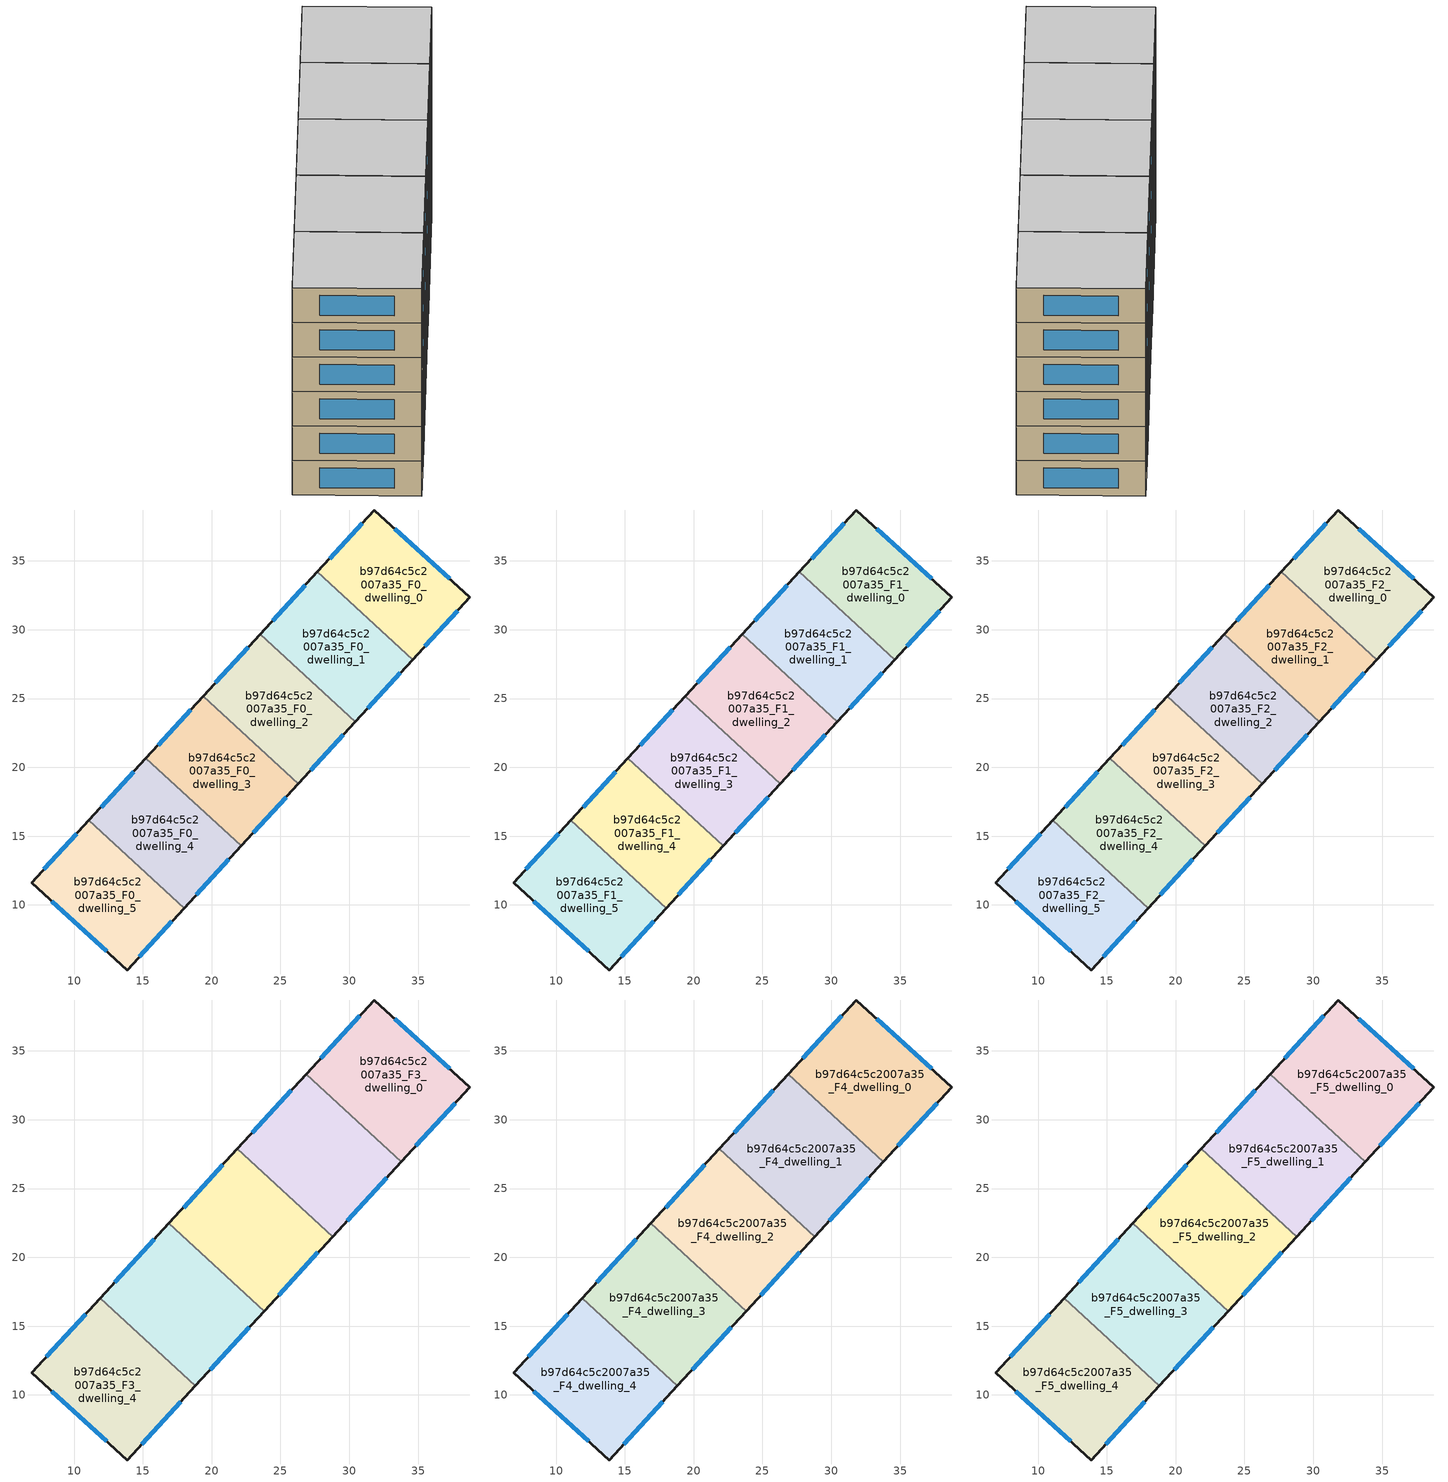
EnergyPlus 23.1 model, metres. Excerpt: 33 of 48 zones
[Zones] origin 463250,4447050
b97d64c5c2007a35_F0_dwelling_0
 floor ground (EU_floor_Construction): 38.78,32.37 34.61,27.84 27.69,34.2 31.84,38.7 z0
 wall outside (EU_wall_Construction): 34.61,27.84 38.78,32.37 31.84,38.7 27.69,34.2 z0:3
 wall to b97d64c5c2007a35_F0_dwelling_1 (EU_wall_Construction): 27.69,34.2 34.61,27.84 z0:3
 window (EU_Window_Construction): 30.95,37.74 28.58,35.17 / 37.29,33.72 33.32,37.35 / 35.5,28.81 37.88,31.4 z0.64:2.36
b97d64c5c2007a35_F0_dwelling_1
 floor ground (EU_floor_Construction): 34.61,27.84 30.46,23.32 23.54,29.68 27.69,34.2 z0
 wall outside (EU_wall_Construction): 30.46,23.32 34.61,27.84 / 27.69,34.2 23.54,29.68 z0:3
 wall to b97d64c5c2007a35_F0_dwelling_2 (EU_wall_Construction): 23.54,29.68 30.46,23.32 z0:3
 window (EU_Window_Construction): 31.35,24.29 33.72,26.87 / 26.8,33.23 24.43,30.65 z0.64:2.36
b97d64c5c2007a35_F0_dwelling_2
 floor ground (EU_floor_Construction): 30.46,23.32 26.3,18.8 19.38,25.17 23.54,29.68 z0
 wall outside (EU_wall_Construction): 26.3,18.8 30.46,23.32 / 23.54,29.68 19.38,25.17 z0:3
 wall to b97d64c5c2007a35_F0_dwelling_3 (EU_wall_Construction): 19.38,25.17 26.3,18.8 z0:3
 window (EU_Window_Construction): 27.19,19.77 29.57,22.35 / 22.65,28.72 20.27,26.14 z0.64:2.36
b97d64c5c2007a35_F0_dwelling_3
 floor ground (EU_floor_Construction): 26.3,18.8 22.15,14.29 15.23,20.65 19.38,25.17 z0
 wall outside (EU_wall_Construction): 22.15,14.29 26.3,18.8 / 19.38,25.17 15.23,20.65 z0:3
 wall to b97d64c5c2007a35_F0_dwelling_4 (EU_wall_Construction): 15.23,20.65 22.15,14.29 z0:3
 window (EU_Window_Construction): 23.04,15.26 25.41,17.84 / 18.49,24.2 16.12,21.62 z0.64:2.36
b97d64c5c2007a35_F0_dwelling_4
 floor ground (EU_floor_Construction): 22.15,14.29 17.99,9.77 11.08,16.14 15.23,20.65 z0
 wall outside (EU_wall_Construction): 17.99,9.77 22.15,14.29 / 15.23,20.65 11.08,16.14 z0:3
 wall to b97d64c5c2007a35_F0_dwelling_5 (EU_wall_Construction): 11.08,16.14 17.99,9.77 z0:3
 window (EU_Window_Construction): 18.88,10.74 21.26,13.32 / 14.34,19.69 11.96,17.1 z0.64:2.36
b97d64c5c2007a35_F0_dwelling_5
 floor ground (EU_floor_Construction): 17.99,9.77 13.85,5.27 6.91,11.61 11.08,16.14 z0
 wall outside (EU_wall_Construction): 11.08,16.14 6.91,11.61 13.85,5.27 17.99,9.77 z0:3
 window (EU_Window_Construction): 14.74,6.23 17.11,8.81 / 8.4,10.25 12.36,6.63 / 10.18,15.17 7.8,12.58 z0.64:2.36
b97d64c5c2007a35_F1_dwelling_0
 floor to b97d64c5c2007a35_F0_dwelling_0 (EU_floor_Construction): 38.78,32.37 34.61,27.84 27.69,34.2 31.84,38.7 z3
 wall outside (EU_wall_Construction): 34.61,27.84 38.78,32.37 31.84,38.7 27.69,34.2 z3:6
 wall to b97d64c5c2007a35_F1_dwelling_1 (EU_wall_Construction): 27.69,34.2 34.61,27.84 z3:6
 window (EU_Window_Construction): 30.95,37.74 28.58,35.17 / 37.29,33.72 33.32,37.35 / 35.5,28.81 37.88,31.4 z3.64:5.36
b97d64c5c2007a35_F1_dwelling_1
 floor to b97d64c5c2007a35_F0_dwelling_1 (EU_floor_Construction): 34.61,27.84 30.46,23.32 23.54,29.68 27.69,34.2 z3
 wall outside (EU_wall_Construction): 30.46,23.32 34.61,27.84 / 27.69,34.2 23.54,29.68 z3:6
 wall to b97d64c5c2007a35_F1_dwelling_2 (EU_wall_Construction): 23.54,29.68 30.46,23.32 z3:6
 window (EU_Window_Construction): 31.35,24.29 33.72,26.87 / 26.8,33.23 24.43,30.65 z3.64:5.36
b97d64c5c2007a35_F1_dwelling_2
 floor to b97d64c5c2007a35_F0_dwelling_2 (EU_floor_Construction): 30.46,23.32 26.3,18.8 19.38,25.17 23.54,29.68 z3
 wall outside (EU_wall_Construction): 26.3,18.8 30.46,23.32 / 23.54,29.68 19.38,25.17 z3:6
 wall to b97d64c5c2007a35_F1_dwelling_3 (EU_wall_Construction): 19.38,25.17 26.3,18.8 z3:6
 window (EU_Window_Construction): 27.19,19.77 29.57,22.35 / 22.65,28.72 20.27,26.14 z3.64:5.36
b97d64c5c2007a35_F1_dwelling_3
 floor to b97d64c5c2007a35_F0_dwelling_3 (EU_floor_Construction): 26.3,18.8 22.15,14.29 15.23,20.65 19.38,25.17 z3
 wall outside (EU_wall_Construction): 22.15,14.29 26.3,18.8 / 19.38,25.17 15.23,20.65 z3:6
 wall to b97d64c5c2007a35_F1_dwelling_4 (EU_wall_Construction): 15.23,20.65 22.15,14.29 z3:6
 window (EU_Window_Construction): 23.04,15.26 25.41,17.84 / 18.49,24.2 16.12,21.62 z3.64:5.36
b97d64c5c2007a35_F1_dwelling_4
 floor to b97d64c5c2007a35_F0_dwelling_4 (EU_floor_Construction): 22.15,14.29 17.99,9.77 11.08,16.14 15.23,20.65 z3
 wall outside (EU_wall_Construction): 17.99,9.77 22.15,14.29 / 15.23,20.65 11.08,16.14 z3:6
 wall to b97d64c5c2007a35_F1_dwelling_5 (EU_wall_Construction): 11.08,16.14 17.99,9.77 z3:6
 window (EU_Window_Construction): 18.88,10.74 21.26,13.32 / 14.34,19.69 11.96,17.1 z3.64:5.36
b97d64c5c2007a35_F1_dwelling_5
 floor to b97d64c5c2007a35_F0_dwelling_5 (EU_floor_Construction): 17.99,9.77 13.85,5.27 6.91,11.61 11.08,16.14 z3
 wall outside (EU_wall_Construction): 11.08,16.14 6.91,11.61 13.85,5.27 17.99,9.77 z3:6
 window (EU_Window_Construction): 14.74,6.23 17.11,8.81 / 8.4,10.25 12.36,6.63 / 10.18,15.17 7.8,12.58 z3.64:5.36
b97d64c5c2007a35_F2_dwelling_0
 floor to b97d64c5c2007a35_F1_dwelling_0 (EU_floor_Construction): 38.78,32.37 34.61,27.84 27.69,34.2 31.84,38.7 z6
 wall outside (EU_wall_Construction): 34.61,27.84 38.78,32.37 31.84,38.7 27.69,34.2 z6:9
 wall to b97d64c5c2007a35_F2_dwelling_1 (EU_wall_Construction): 27.69,34.2 34.61,27.84 z6:9
 window (EU_Window_Construction): 30.95,37.74 28.58,35.17 / 37.29,33.72 33.32,37.35 / 35.5,28.81 37.88,31.4 z6.64:8.36
b97d64c5c2007a35_F2_dwelling_1
 floor to b97d64c5c2007a35_F1_dwelling_1 (EU_floor_Construction): 34.61,27.84 30.46,23.32 23.54,29.68 27.69,34.2 z6
 wall outside (EU_wall_Construction): 30.46,23.32 34.61,27.84 / 27.69,34.2 23.54,29.68 z6:9
 wall to b97d64c5c2007a35_F2_dwelling_2 (EU_wall_Construction): 23.54,29.68 30.46,23.32 z6:9
 window (EU_Window_Construction): 31.35,24.29 33.72,26.87 / 26.8,33.23 24.43,30.65 z6.64:8.36
b97d64c5c2007a35_F2_dwelling_2
 floor to b97d64c5c2007a35_F1_dwelling_2 (EU_floor_Construction): 30.46,23.32 26.3,18.8 19.38,25.17 23.54,29.68 z6
 wall outside (EU_wall_Construction): 26.3,18.8 30.46,23.32 / 23.54,29.68 19.38,25.17 z6:9
 wall to b97d64c5c2007a35_F2_dwelling_3 (EU_wall_Construction): 19.38,25.17 26.3,18.8 z6:9
 window (EU_Window_Construction): 27.19,19.77 29.57,22.35 / 22.65,28.72 20.27,26.14 z6.64:8.36
b97d64c5c2007a35_F2_dwelling_3
 floor to b97d64c5c2007a35_F1_dwelling_3 (EU_floor_Construction): 26.3,18.8 22.15,14.29 15.23,20.65 19.38,25.17 z6
 wall outside (EU_wall_Construction): 22.15,14.29 26.3,18.8 / 19.38,25.17 15.23,20.65 z6:9
 wall to b97d64c5c2007a35_F2_dwelling_4 (EU_wall_Construction): 15.23,20.65 22.15,14.29 z6:9
 window (EU_Window_Construction): 23.04,15.26 25.41,17.84 / 18.49,24.2 16.12,21.62 z6.64:8.36
b97d64c5c2007a35_F2_dwelling_4
 floor to b97d64c5c2007a35_F1_dwelling_4 (EU_floor_Construction): 22.15,14.29 17.99,9.77 11.08,16.14 15.23,20.65 z6
 wall outside (EU_wall_Construction): 17.99,9.77 22.15,14.29 / 15.23,20.65 11.08,16.14 z6:9
 wall to b97d64c5c2007a35_F2_dwelling_5 (EU_wall_Construction): 11.08,16.14 17.99,9.77 z6:9
 window (EU_Window_Construction): 18.88,10.74 21.26,13.32 / 14.34,19.69 11.96,17.1 z6.64:8.36
b97d64c5c2007a35_F2_dwelling_5
 floor to b97d64c5c2007a35_F1_dwelling_5 (EU_floor_Construction): 17.99,9.77 13.85,5.27 6.91,11.61 11.08,16.14 z6
 wall outside (EU_wall_Construction): 11.08,16.14 6.91,11.61 13.85,5.27 17.99,9.77 z6:9
 window (EU_Window_Construction): 14.74,6.23 17.11,8.81 / 8.4,10.25 12.36,6.63 / 10.18,15.17 7.8,12.58 z6.64:8.36
b97d64c5c2007a35_F3_dwelling_0
 floor to b97d64c5c2007a35_F2_dwelling_0 (EU_floor_Construction): 38.78,32.37 34.61,27.84 27.69,34.2 31.84,38.7 z9
 floor to b97d64c5c2007a35_F2_dwelling_1 (EU_floor_Construction): 34.61,27.84 33.78,26.93 26.86,33.3 27.69,34.2 z9
 wall outside (EU_wall_Construction): 33.78,26.93 38.78,32.37 31.84,38.7 26.86,33.3 z9:12
 wall to b97d64c5c2007a35_F3_dwelling_1 (EU_wall_Construction): 26.86,33.3 33.78,26.93 z9:12
 window (EU_Window_Construction): 30.77,37.55 27.93,34.46 / 37.29,33.72 33.32,37.35 / 34.85,28.1 37.71,31.2 z9.64:11.36
b97d64c5c2007a35_F3_dwelling_1
 floor to b97d64c5c2007a35_F2_dwelling_1 (EU_floor_Construction): 33.78,26.93 30.46,23.32 23.54,29.68 26.86,33.3 z9
 floor to b97d64c5c2007a35_F2_dwelling_2 (EU_floor_Construction): 30.46,23.32 28.79,21.51 21.88,27.88 23.54,29.68 z9
 wall outside (EU_wall_Construction): 28.79,21.51 33.78,26.93 / 26.86,33.3 21.88,27.88 z9:12
 wall to b97d64c5c2007a35_F3_dwelling_2 (EU_wall_Construction): 21.88,27.88 28.79,21.51 z9:12
 window (EU_Window_Construction): 29.86,22.67 32.71,25.77 / 25.79,32.14 22.94,29.04 z9.64:11.36
b97d64c5c2007a35_F3_dwelling_2
 floor to b97d64c5c2007a35_F2_dwelling_2 (EU_floor_Construction): 28.79,21.51 26.3,18.8 19.38,25.17 21.88,27.88 z9
 floor to b97d64c5c2007a35_F2_dwelling_3 (EU_floor_Construction): 26.3,18.81 23.81,16.09 16.89,22.46 19.38,25.17 z9
 wall outside (EU_wall_Construction): 23.81,16.09 28.79,21.51 / 21.88,27.88 16.89,22.46 z9:12
 wall to b97d64c5c2007a35_F3_dwelling_3 (EU_wall_Construction): 16.89,22.46 23.81,16.09 z9:12
 window (EU_Window_Construction): 24.88,17.26 27.73,20.35 / 20.81,26.72 17.96,23.62 z9.64:11.36
b97d64c5c2007a35_F3_dwelling_3
 floor to b97d64c5c2007a35_F2_dwelling_3 (EU_floor_Construction): 23.81,16.09 22.15,14.29 15.23,20.65 16.89,22.46 z9
 floor to b97d64c5c2007a35_F2_dwelling_4 (EU_floor_Construction): 22.15,14.29 18.82,10.68 11.91,17.04 15.23,20.65 z9
 wall outside (EU_wall_Construction): 18.82,10.68 23.81,16.09 / 16.89,22.46 11.91,17.04 z9:12
 wall to b97d64c5c2007a35_F3_dwelling_4 (EU_wall_Construction): 11.91,17.04 18.82,10.68 z9:12
 window (EU_Window_Construction): 19.89,11.84 22.74,14.93 / 15.82,21.3 12.97,18.2 z9.64:11.36
b97d64c5c2007a35_F3_dwelling_4
 floor to b97d64c5c2007a35_F2_dwelling_5 (EU_floor_Construction): 17.99,9.77 13.85,5.27 6.91,11.61 11.08,16.14 z9
 floor to b97d64c5c2007a35_F2_dwelling_4 (EU_floor_Construction): 18.82,10.68 17.99,9.77 11.08,16.14 11.91,17.04 z9
 wall outside (EU_wall_Construction): 11.91,17.04 6.91,11.61 13.85,5.27 18.82,10.68 z9:12
 window (EU_Window_Construction): 14.92,6.43 17.76,9.52 / 8.4,10.25 12.36,6.63 / 10.84,15.88 7.98,12.77 z9.64:11.36
b97d64c5c2007a35_F4_dwelling_0
 floor to b97d64c5c2007a35_F3_dwelling_0 (EU_floor_Construction): 38.78,32.37 33.78,26.93 26.86,33.3 31.84,38.7 z12
 wall outside (EU_wall_Construction): 33.78,26.93 38.78,32.37 31.84,38.7 26.86,33.3 z12:15
 wall to b97d64c5c2007a35_F4_dwelling_1 (EU_wall_Construction): 26.86,33.3 33.78,26.93 z12:15
 window (EU_Window_Construction): 30.77,37.55 27.93,34.46 / 37.29,33.72 33.32,37.35 / 34.85,28.1 37.71,31.2 z12.64:14.36
b97d64c5c2007a35_F4_dwelling_1
 floor to b97d64c5c2007a35_F3_dwelling_1 (EU_floor_Construction): 33.78,26.93 28.79,21.51 21.88,27.88 26.86,33.3 z12
 wall outside (EU_wall_Construction): 28.79,21.51 33.78,26.93 / 26.86,33.3 21.88,27.88 z12:15
 wall to b97d64c5c2007a35_F4_dwelling_2 (EU_wall_Construction): 21.88,27.88 28.79,21.51 z12:15
 window (EU_Window_Construction): 29.86,22.67 32.71,25.77 / 25.79,32.14 22.94,29.04 z12.64:14.36
b97d64c5c2007a35_F4_dwelling_2
 floor to b97d64c5c2007a35_F3_dwelling_2 (EU_floor_Construction): 28.79,21.51 23.81,16.09 16.89,22.46 21.88,27.88 z12
 wall outside (EU_wall_Construction): 23.81,16.09 28.79,21.51 / 21.88,27.88 16.89,22.46 z12:15
 wall to b97d64c5c2007a35_F4_dwelling_3 (EU_wall_Construction): 16.89,22.46 23.81,16.09 z12:15
 window (EU_Window_Construction): 24.88,17.26 27.73,20.35 / 20.81,26.72 17.96,23.62 z12.64:14.36
b97d64c5c2007a35_F4_dwelling_3
 floor to b97d64c5c2007a35_F3_dwelling_3 (EU_floor_Construction): 23.81,16.09 18.82,10.68 11.91,17.04 16.89,22.46 z12
 wall outside (EU_wall_Construction): 18.82,10.68 23.81,16.09 / 16.89,22.46 11.91,17.04 z12:15
 wall to b97d64c5c2007a35_F4_dwelling_4 (EU_wall_Construction): 11.91,17.04 18.82,10.68 z12:15
 window (EU_Window_Construction): 19.89,11.84 22.74,14.93 / 15.82,21.3 12.97,18.2 z12.64:14.36
b97d64c5c2007a35_F4_dwelling_4
 floor to b97d64c5c2007a35_F3_dwelling_4 (EU_floor_Construction): 18.82,10.68 13.85,5.27 6.91,11.61 11.91,17.04 z12
 wall outside (EU_wall_Construction): 11.91,17.04 6.91,11.61 13.85,5.27 18.82,10.68 z12:15
 window (EU_Window_Construction): 14.92,6.43 17.76,9.52 / 8.4,10.25 12.36,6.63 / 10.84,15.88 7.98,12.77 z12.64:14.36
b97d64c5c2007a35_F5_dwelling_0
 floor to b97d64c5c2007a35_F4_dwelling_0 (EU_floor_Construction): 38.78,32.37 33.78,26.93 26.86,33.3 31.84,38.7 z15
 wall outside (EU_wall_Construction): 33.78,26.93 38.78,32.37 31.84,38.7 26.86,33.3 z15:18
 wall to b97d64c5c2007a35_F5_dwelling_1 (EU_wall_Construction): 26.86,33.3 33.78,26.93 z15:18
 window (EU_Window_Construction): 30.77,37.55 27.93,34.46 / 37.29,33.72 33.32,37.35 / 34.85,28.1 37.71,31.2 z15.64:17.36
 ceiling to b97d64c5c2007a35_F6_dwelling_0 (EU_floor_Construction): 33.78,26.93 38.78,32.37 31.84,38.7 26.86,33.3 z18
b97d64c5c2007a35_F5_dwelling_1
 floor to b97d64c5c2007a35_F4_dwelling_1 (EU_floor_Construction): 33.78,26.93 28.79,21.51 21.88,27.88 26.86,33.3 z15
 wall outside (EU_wall_Construction): 28.79,21.51 33.78,26.93 / 26.86,33.3 21.88,27.88 z15:18
 wall to b97d64c5c2007a35_F5_dwelling_2 (EU_wall_Construction): 21.88,27.88 28.79,21.51 z15:18
 window (EU_Window_Construction): 29.86,22.67 32.71,25.77 / 25.79,32.14 22.94,29.04 z15.64:17.36
 ceiling to b97d64c5c2007a35_F6_dwelling_1 (EU_floor_Construction): 28.79,21.51 33.78,26.93 26.86,33.3 21.88,27.88 z18
b97d64c5c2007a35_F5_dwelling_2
 floor to b97d64c5c2007a35_F4_dwelling_2 (EU_floor_Construction): 28.79,21.51 23.81,16.09 16.89,22.46 21.88,27.88 z15
 wall outside (EU_wall_Construction): 23.81,16.09 28.79,21.51 / 21.88,27.88 16.89,22.46 z15:18
 wall to b97d64c5c2007a35_F5_dwelling_3 (EU_wall_Construction): 16.89,22.46 23.81,16.09 z15:18
 window (EU_Window_Construction): 24.88,17.26 27.73,20.35 / 20.81,26.72 17.96,23.62 z15.64:17.36
 ceiling to b97d64c5c2007a35_F6_dwelling_2 (EU_floor_Construction): 23.81,16.09 28.79,21.51 21.88,27.88 16.89,22.46 z18
b97d64c5c2007a35_F5_dwelling_3
 floor to b97d64c5c2007a35_F4_dwelling_3 (EU_floor_Construction): 23.81,16.09 18.82,10.68 11.91,17.04 16.89,22.46 z15
 wall outside (EU_wall_Construction): 18.82,10.68 23.81,16.09 / 16.89,22.46 11.91,17.04 z15:18
 wall to b97d64c5c2007a35_F5_dwelling_4 (EU_wall_Construction): 11.91,17.04 18.82,10.68 z15:18
 window (EU_Window_Construction): 19.89,11.84 22.74,14.93 / 15.82,21.3 12.97,18.2 z15.64:17.36
 ceiling to b97d64c5c2007a35_F6_dwelling_3 (EU_floor_Construction): 18.82,10.68 23.81,16.09 16.89,22.46 11.91,17.04 z18
b97d64c5c2007a35_F5_dwelling_4
 floor to b97d64c5c2007a35_F4_dwelling_4 (EU_floor_Construction): 18.82,10.68 13.85,5.27 6.91,11.61 11.91,17.04 z15
 wall outside (EU_wall_Construction): 11.91,17.04 6.91,11.61 13.85,5.27 18.82,10.68 z15:18
 window (EU_Window_Construction): 14.92,6.43 17.76,9.52 / 8.4,10.25 12.36,6.63 / 10.84,15.88 7.98,12.77 z15.64:17.36
 ceiling to b97d64c5c2007a35_F6_dwelling_4 (EU_floor_Construction): 13.85,5.27 18.82,10.68 11.91,17.04 6.91,11.61 z18
[Building]
EU S2 Campaign: North Axis=0; Terrain=City; Solar Distribution=FullExterior
[Site:Location]
Yerevan-Zvartnots.Intl.AP: Latitude=40.15; Longitude=44.383; Time Zone=4; Elevation=854
[SizingPeriod:WeatherFileDays]
AnnualSizingPeriod: Begin Month=1; Begin Day of Month=1; End Month=12; End Day of Month=31; Day of Week for Start Day=Monday; Use Weather File Daylight Saving Period=No; Use Weather File Rain and Snow Indicators=No
[MATERIAL]
EU_InternalMass_Material: Roughness=MediumRough; Thickness=0.1; Conductivity=1; Density=1800; Specific Heat=900; Thermal Absorptance=0.9; Solar Absorptance=0.7; Visible Absorptance=0.7
[MATERIAL:NOMASS] Roughness=MediumRough; Thermal Absorptance=0.9; Solar Absorptance=0.7; Visible Absorptance=0.7
Name | Thermal Resistance
EU_wall_NoMass | 1.05043
EU_floor_NoMass | 0.478065
[WINDOWMATERIAL:SIMPLEGLAZINGSYSTEM]
EU_Window_SimpleGlazing: UFactor=2.5566; Solar Heat Gain Coefficient=0.75; Visible Transmittance=0.75
[CONSTRUCTION]
EU_wall_Construction: EU_wall_NoMass
EU_floor_Construction: EU_floor_NoMass
EU_Window_Construction: EU_Window_SimpleGlazing
EU_InternalMass_Construction: EU_InternalMass_Material
[ZONE] Type=1; Multiplier=1; Ceiling Height=autocalculate; Floor Area=autocalculate; Part of Total Floor Area=Yes
Name | Volume
b97d64c5c2007a35_F0_dwelling_0; b97d64c5c2007a35_F1_dwelling_0; b97d64c5c2007a35_F2_dwelling_0 | 173.053
b97d64c5c2007a35_F3_dwelling_0; b97d64c5c2007a35_F4_dwelling_0; b97d64c5c2007a35_F5_dwelling_0 | 207.641
b97d64c5c2007a35_F0_dwelling_1; b97d64c5c2007a35_F1_dwelling_1; b97d64c5c2007a35_F2_dwelling_1 | 173.033
b97d64c5c2007a35_F3_dwelling_1; b97d64c5c2007a35_F4_dwelling_1; b97d64c5c2007a35_F5_dwelling_1 | 207.675
b97d64c5c2007a35_F0_dwelling_2; b97d64c5c2007a35_F1_dwelling_2; b97d64c5c2007a35_F2_dwelling_2 | 173.034
b97d64c5c2007a35_F3_dwelling_2; b97d64c5c2007a35_F4_dwelling_2; b97d64c5c2007a35_F5_dwelling_2 | 207.672
b97d64c5c2007a35_F0_dwelling_3; b97d64c5c2007a35_F1_dwelling_3; b97d64c5c2007a35_F2_dwelling_3 | 173.049
b97d64c5c2007a35_F3_dwelling_3; b97d64c5c2007a35_F4_dwelling_3; b97d64c5c2007a35_F5_dwelling_3 | 207.654
b97d64c5c2007a35_F0_dwelling_4; b97d64c5c2007a35_F1_dwelling_4; b97d64c5c2007a35_F2_dwelling_4 | 173.05
b97d64c5c2007a35_F3_dwelling_4; b97d64c5c2007a35_F4_dwelling_4; b97d64c5c2007a35_F5_dwelling_4 | 207.655
b97d64c5c2007a35_F0_dwelling_5; b97d64c5c2007a35_F1_dwelling_5; b97d64c5c2007a35_F2_dwelling_5 | 173.03
[INTERNALMASS] Construction=EU_InternalMass_Construction
Name | Zone or ZoneList | Surface Area
b97d64c5c2007a35_F0_dwelling_0_EU_InternalMass | b97d64c5c2007a35_F0_dwelling_0 | 57.6843
b97d64c5c2007a35_F0_dwelling_1_EU_InternalMass | b97d64c5c2007a35_F0_dwelling_1 | 57.6777
b97d64c5c2007a35_F0_dwelling_2_EU_InternalMass | b97d64c5c2007a35_F0_dwelling_2 | 57.6777
b97d64c5c2007a35_F0_dwelling_3_EU_InternalMass | b97d64c5c2007a35_F0_dwelling_3 | 57.6832
b97d64c5c2007a35_F0_dwelling_4_EU_InternalMass | b97d64c5c2007a35_F0_dwelling_4 | 57.6832
b97d64c5c2007a35_F0_dwelling_5_EU_InternalMass | b97d64c5c2007a35_F0_dwelling_5 | 57.6765
b97d64c5c2007a35_F1_dwelling_0_EU_InternalMass | b97d64c5c2007a35_F1_dwelling_0 | 57.6843
b97d64c5c2007a35_F1_dwelling_1_EU_InternalMass | b97d64c5c2007a35_F1_dwelling_1 | 57.6777
b97d64c5c2007a35_F1_dwelling_2_EU_InternalMass | b97d64c5c2007a35_F1_dwelling_2 | 57.6777
b97d64c5c2007a35_F1_dwelling_3_EU_InternalMass | b97d64c5c2007a35_F1_dwelling_3 | 57.6832
b97d64c5c2007a35_F1_dwelling_4_EU_InternalMass | b97d64c5c2007a35_F1_dwelling_4 | 57.6832
b97d64c5c2007a35_F1_dwelling_5_EU_InternalMass | b97d64c5c2007a35_F1_dwelling_5 | 57.6765
b97d64c5c2007a35_F2_dwelling_0_EU_InternalMass | b97d64c5c2007a35_F2_dwelling_0 | 57.6843
b97d64c5c2007a35_F2_dwelling_1_EU_InternalMass | b97d64c5c2007a35_F2_dwelling_1 | 57.6777
b97d64c5c2007a35_F2_dwelling_2_EU_InternalMass | b97d64c5c2007a35_F2_dwelling_2 | 57.6777
b97d64c5c2007a35_F2_dwelling_3_EU_InternalMass | b97d64c5c2007a35_F2_dwelling_3 | 57.6832
b97d64c5c2007a35_F2_dwelling_4_EU_InternalMass | b97d64c5c2007a35_F2_dwelling_4 | 57.6832
b97d64c5c2007a35_F2_dwelling_5_EU_InternalMass | b97d64c5c2007a35_F2_dwelling_5 | 57.6765
b97d64c5c2007a35_F3_dwelling_0_EU_InternalMass | b97d64c5c2007a35_F3_dwelling_0 | 69.2134
b97d64c5c2007a35_F3_dwelling_1_EU_InternalMass | b97d64c5c2007a35_F3_dwelling_1 | 69.225
b97d64c5c2007a35_F3_dwelling_2_EU_InternalMass | b97d64c5c2007a35_F3_dwelling_2 | 69.2241
b97d64c5c2007a35_F3_dwelling_3_EU_InternalMass | b97d64c5c2007a35_F3_dwelling_3 | 69.2182
b97d64c5c2007a35_F3_dwelling_4_EU_InternalMass | b97d64c5c2007a35_F3_dwelling_4 | 69.2184
b97d64c5c2007a35_F4_dwelling_0_EU_InternalMass | b97d64c5c2007a35_F4_dwelling_0 | 69.2134
b97d64c5c2007a35_F4_dwelling_1_EU_InternalMass | b97d64c5c2007a35_F4_dwelling_1 | 69.225
b97d64c5c2007a35_F4_dwelling_2_EU_InternalMass | b97d64c5c2007a35_F4_dwelling_2 | 69.2241
b97d64c5c2007a35_F4_dwelling_3_EU_InternalMass | b97d64c5c2007a35_F4_dwelling_3 | 69.2182
b97d64c5c2007a35_F4_dwelling_4_EU_InternalMass | b97d64c5c2007a35_F4_dwelling_4 | 69.2184
b97d64c5c2007a35_F5_dwelling_0_EU_InternalMass | b97d64c5c2007a35_F5_dwelling_0 | 69.2134
b97d64c5c2007a35_F5_dwelling_1_EU_InternalMass | b97d64c5c2007a35_F5_dwelling_1 | 69.225
b97d64c5c2007a35_F5_dwelling_2_EU_InternalMass | b97d64c5c2007a35_F5_dwelling_2 | 69.2241
b97d64c5c2007a35_F5_dwelling_3_EU_InternalMass | b97d64c5c2007a35_F5_dwelling_3 | 69.2182
b97d64c5c2007a35_F5_dwelling_4_EU_InternalMass | b97d64c5c2007a35_F5_dwelling_4 | 69.2184
[OTHEREQUIPMENT] Fuel Type=Electricity; Design Level Calculation Method=Watts/Area; Power per Zone Floor Area=1; Fraction Latent=0; Fraction Radiant=0; Fraction Lost=0; Carbon Dioxide Generation Rate=0; EndUse Subcategory=EU_Step8_InternalGains
Name | Zone or ZoneList or Space or SpaceList | Schedule
EU_Step8_InternalGain_b97d64c5c2007a35_F0_dwelling_0_f000 | b97d64c5c2007a35_F0_dwelling_0 | EU_Step8_GainSchedule_b97d64c5c2007a35_F0_dwelling_0_f000
EU_Step8_InternalGain_b97d64c5c2007a35_F0_dwelling_1_f000 | b97d64c5c2007a35_F0_dwelling_1 | EU_Step8_GainSchedule_b97d64c5c2007a35_F0_dwelling_1_f000
EU_Step8_InternalGain_b97d64c5c2007a35_F0_dwelling_2_f000 | b97d64c5c2007a35_F0_dwelling_2 | EU_Step8_GainSchedule_b97d64c5c2007a35_F0_dwelling_2_f000
EU_Step8_InternalGain_b97d64c5c2007a35_F0_dwelling_3_f000 | b97d64c5c2007a35_F0_dwelling_3 | EU_Step8_GainSchedule_b97d64c5c2007a35_F0_dwelling_3_f000
EU_Step8_InternalGain_b97d64c5c2007a35_F0_dwelling_4_f000 | b97d64c5c2007a35_F0_dwelling_4 | EU_Step8_GainSchedule_b97d64c5c2007a35_F0_dwelling_4_f000
EU_Step8_InternalGain_b97d64c5c2007a35_F0_dwelling_5_f000 | b97d64c5c2007a35_F0_dwelling_5 | EU_Step8_GainSchedule_b97d64c5c2007a35_F0_dwelling_5_f000
EU_Step8_InternalGain_b97d64c5c2007a35_F1_dwelling_0_f000 | b97d64c5c2007a35_F1_dwelling_0 | EU_Step8_GainSchedule_b97d64c5c2007a35_F1_dwelling_0_f000
EU_Step8_InternalGain_b97d64c5c2007a35_F1_dwelling_1_f000 | b97d64c5c2007a35_F1_dwelling_1 | EU_Step8_GainSchedule_b97d64c5c2007a35_F1_dwelling_1_f000
EU_Step8_InternalGain_b97d64c5c2007a35_F1_dwelling_2_f000 | b97d64c5c2007a35_F1_dwelling_2 | EU_Step8_GainSchedule_b97d64c5c2007a35_F1_dwelling_2_f000
EU_Step8_InternalGain_b97d64c5c2007a35_F1_dwelling_3_f000 | b97d64c5c2007a35_F1_dwelling_3 | EU_Step8_GainSchedule_b97d64c5c2007a35_F1_dwelling_3_f000
EU_Step8_InternalGain_b97d64c5c2007a35_F1_dwelling_4_f000 | b97d64c5c2007a35_F1_dwelling_4 | EU_Step8_GainSchedule_b97d64c5c2007a35_F1_dwelling_4_f000
EU_Step8_InternalGain_b97d64c5c2007a35_F1_dwelling_5_f000 | b97d64c5c2007a35_F1_dwelling_5 | EU_Step8_GainSchedule_b97d64c5c2007a35_F1_dwelling_5_f000
EU_Step8_InternalGain_b97d64c5c2007a35_F2_dwelling_0_f000 | b97d64c5c2007a35_F2_dwelling_0 | EU_Step8_GainSchedule_b97d64c5c2007a35_F2_dwelling_0_f000
EU_Step8_InternalGain_b97d64c5c2007a35_F2_dwelling_1_f000 | b97d64c5c2007a35_F2_dwelling_1 | EU_Step8_GainSchedule_b97d64c5c2007a35_F2_dwelling_1_f000
EU_Step8_InternalGain_b97d64c5c2007a35_F2_dwelling_2_f000 | b97d64c5c2007a35_F2_dwelling_2 | EU_Step8_GainSchedule_b97d64c5c2007a35_F2_dwelling_2_f000
EU_Step8_InternalGain_b97d64c5c2007a35_F2_dwelling_3_f000 | b97d64c5c2007a35_F2_dwelling_3 | EU_Step8_GainSchedule_b97d64c5c2007a35_F2_dwelling_3_f000
EU_Step8_InternalGain_b97d64c5c2007a35_F2_dwelling_4_f000 | b97d64c5c2007a35_F2_dwelling_4 | EU_Step8_GainSchedule_b97d64c5c2007a35_F2_dwelling_4_f000
EU_Step8_InternalGain_b97d64c5c2007a35_F2_dwelling_5_f000 | b97d64c5c2007a35_F2_dwelling_5 | EU_Step8_GainSchedule_b97d64c5c2007a35_F2_dwelling_5_f000
EU_Step8_InternalGain_b97d64c5c2007a35_F3_dwelling_0_f000 | b97d64c5c2007a35_F3_dwelling_0 | EU_Step8_GainSchedule_b97d64c5c2007a35_F3_dwelling_0_f000
EU_Step8_InternalGain_b97d64c5c2007a35_F3_dwelling_1_f000 | b97d64c5c2007a35_F3_dwelling_1 | EU_Step8_GainSchedule_b97d64c5c2007a35_F3_dwelling_1_f000
EU_Step8_InternalGain_b97d64c5c2007a35_F3_dwelling_2_f000 | b97d64c5c2007a35_F3_dwelling_2 | EU_Step8_GainSchedule_b97d64c5c2007a35_F3_dwelling_2_f000
EU_Step8_InternalGain_b97d64c5c2007a35_F3_dwelling_3_f000 | b97d64c5c2007a35_F3_dwelling_3 | EU_Step8_GainSchedule_b97d64c5c2007a35_F3_dwelling_3_f000
EU_Step8_InternalGain_b97d64c5c2007a35_F3_dwelling_4_f000 | b97d64c5c2007a35_F3_dwelling_4 | EU_Step8_GainSchedule_b97d64c5c2007a35_F3_dwelling_4_f000
EU_Step8_InternalGain_b97d64c5c2007a35_F4_dwelling_0_f000 | b97d64c5c2007a35_F4_dwelling_0 | EU_Step8_GainSchedule_b97d64c5c2007a35_F4_dwelling_0_f000
EU_Step8_InternalGain_b97d64c5c2007a35_F4_dwelling_1_f000 | b97d64c5c2007a35_F4_dwelling_1 | EU_Step8_GainSchedule_b97d64c5c2007a35_F4_dwelling_1_f000
EU_Step8_InternalGain_b97d64c5c2007a35_F4_dwelling_2_f000 | b97d64c5c2007a35_F4_dwelling_2 | EU_Step8_GainSchedule_b97d64c5c2007a35_F4_dwelling_2_f000
EU_Step8_InternalGain_b97d64c5c2007a35_F4_dwelling_3_f000 | b97d64c5c2007a35_F4_dwelling_3 | EU_Step8_GainSchedule_b97d64c5c2007a35_F4_dwelling_3_f000
EU_Step8_InternalGain_b97d64c5c2007a35_F4_dwelling_4_f000 | b97d64c5c2007a35_F4_dwelling_4 | EU_Step8_GainSchedule_b97d64c5c2007a35_F4_dwelling_4_f000
EU_Step8_InternalGain_b97d64c5c2007a35_F5_dwelling_0_f000 | b97d64c5c2007a35_F5_dwelling_0 | EU_Step8_GainSchedule_b97d64c5c2007a35_F5_dwelling_0_f000
EU_Step8_InternalGain_b97d64c5c2007a35_F5_dwelling_1_f000 | b97d64c5c2007a35_F5_dwelling_1 | EU_Step8_GainSchedule_b97d64c5c2007a35_F5_dwelling_1_f000
EU_Step8_InternalGain_b97d64c5c2007a35_F5_dwelling_2_f000 | b97d64c5c2007a35_F5_dwelling_2 | EU_Step8_GainSchedule_b97d64c5c2007a35_F5_dwelling_2_f000
EU_Step8_InternalGain_b97d64c5c2007a35_F5_dwelling_3_f000 | b97d64c5c2007a35_F5_dwelling_3 | EU_Step8_GainSchedule_b97d64c5c2007a35_F5_dwelling_3_f000
EU_Step8_InternalGain_b97d64c5c2007a35_F5_dwelling_4_f000 | b97d64c5c2007a35_F5_dwelling_4 | EU_Step8_GainSchedule_b97d64c5c2007a35_F5_dwelling_4_f000
[ZONEVENTILATION:DESIGNFLOWRATE] Schedule=EU_AlwaysOn; Design Flow Rate Calculation Method=AirChanges/Hour; Air Changes per Hour=0.557805; Ventilation Type=Natural; Fan Pressure Rise=0; Fan Total Efficiency=1; Constant Term Coefficient=1; Temperature Term Coefficient=0; Velocity Term Coefficient=0; Velocity Squared Term Coefficient=0; Minimum Indoor Temperature=-100; Maximum Indoor Temperature=100; Delta Temperature=-100; Minimum Outdoor Temperature=-100; Maximum Outdoor Temperature=100; Maximum Wind Speed=40
Name | Zone or ZoneList or Space or SpaceList
EU_ConstantAir_b97d64c5c2007a35_F0_dwelling_0 | b97d64c5c2007a35_F0_dwelling_0
EU_ConstantAir_b97d64c5c2007a35_F0_dwelling_1 | b97d64c5c2007a35_F0_dwelling_1
EU_ConstantAir_b97d64c5c2007a35_F0_dwelling_2 | b97d64c5c2007a35_F0_dwelling_2
EU_ConstantAir_b97d64c5c2007a35_F0_dwelling_3 | b97d64c5c2007a35_F0_dwelling_3
EU_ConstantAir_b97d64c5c2007a35_F0_dwelling_4 | b97d64c5c2007a35_F0_dwelling_4
EU_ConstantAir_b97d64c5c2007a35_F0_dwelling_5 | b97d64c5c2007a35_F0_dwelling_5
EU_ConstantAir_b97d64c5c2007a35_F1_dwelling_0 | b97d64c5c2007a35_F1_dwelling_0
EU_ConstantAir_b97d64c5c2007a35_F1_dwelling_1 | b97d64c5c2007a35_F1_dwelling_1
EU_ConstantAir_b97d64c5c2007a35_F1_dwelling_2 | b97d64c5c2007a35_F1_dwelling_2
EU_ConstantAir_b97d64c5c2007a35_F1_dwelling_3 | b97d64c5c2007a35_F1_dwelling_3
EU_ConstantAir_b97d64c5c2007a35_F1_dwelling_4 | b97d64c5c2007a35_F1_dwelling_4
EU_ConstantAir_b97d64c5c2007a35_F1_dwelling_5 | b97d64c5c2007a35_F1_dwelling_5
EU_ConstantAir_b97d64c5c2007a35_F2_dwelling_0 | b97d64c5c2007a35_F2_dwelling_0
EU_ConstantAir_b97d64c5c2007a35_F2_dwelling_1 | b97d64c5c2007a35_F2_dwelling_1
EU_ConstantAir_b97d64c5c2007a35_F2_dwelling_2 | b97d64c5c2007a35_F2_dwelling_2
EU_ConstantAir_b97d64c5c2007a35_F2_dwelling_3 | b97d64c5c2007a35_F2_dwelling_3
EU_ConstantAir_b97d64c5c2007a35_F2_dwelling_4 | b97d64c5c2007a35_F2_dwelling_4
EU_ConstantAir_b97d64c5c2007a35_F2_dwelling_5 | b97d64c5c2007a35_F2_dwelling_5
EU_ConstantAir_b97d64c5c2007a35_F3_dwelling_0 | b97d64c5c2007a35_F3_dwelling_0
EU_ConstantAir_b97d64c5c2007a35_F3_dwelling_1 | b97d64c5c2007a35_F3_dwelling_1
EU_ConstantAir_b97d64c5c2007a35_F3_dwelling_2 | b97d64c5c2007a35_F3_dwelling_2
EU_ConstantAir_b97d64c5c2007a35_F3_dwelling_3 | b97d64c5c2007a35_F3_dwelling_3
EU_ConstantAir_b97d64c5c2007a35_F3_dwelling_4 | b97d64c5c2007a35_F3_dwelling_4
EU_ConstantAir_b97d64c5c2007a35_F4_dwelling_0 | b97d64c5c2007a35_F4_dwelling_0
EU_ConstantAir_b97d64c5c2007a35_F4_dwelling_1 | b97d64c5c2007a35_F4_dwelling_1
EU_ConstantAir_b97d64c5c2007a35_F4_dwelling_2 | b97d64c5c2007a35_F4_dwelling_2
EU_ConstantAir_b97d64c5c2007a35_F4_dwelling_3 | b97d64c5c2007a35_F4_dwelling_3
EU_ConstantAir_b97d64c5c2007a35_F4_dwelling_4 | b97d64c5c2007a35_F4_dwelling_4
EU_ConstantAir_b97d64c5c2007a35_F5_dwelling_0 | b97d64c5c2007a35_F5_dwelling_0
EU_ConstantAir_b97d64c5c2007a35_F5_dwelling_1 | b97d64c5c2007a35_F5_dwelling_1
EU_ConstantAir_b97d64c5c2007a35_F5_dwelling_2 | b97d64c5c2007a35_F5_dwelling_2
EU_ConstantAir_b97d64c5c2007a35_F5_dwelling_3 | b97d64c5c2007a35_F5_dwelling_3
EU_ConstantAir_b97d64c5c2007a35_F5_dwelling_4 | b97d64c5c2007a35_F5_dwelling_4
[HVACTEMPLATE:THERMOSTAT] Constant Heating Setpoint=20; Constant Cooling Setpoint=50
EU_HeatOnly_b97d64c5c2007a35_F0_dwelling_0; EU_HeatOnly_b97d64c5c2007a35_F0_dwelling_1; EU_HeatOnly_b97d64c5c2007a35_F0_dwelling_2; EU_HeatOnly_b97d64c5c2007a35_F0_dwelling_3; EU_HeatOnly_b97d64c5c2007a35_F0_dwelling_4; EU_HeatOnly_b97d64c5c2007a35_F0_dwelling_5; EU_HeatOnly_b97d64c5c2007a35_F1_dwelling_0; EU_HeatOnly_b97d64c5c2007a35_F1_dwelling_1; EU_HeatOnly_b97d64c5c2007a35_F1_dwelling_2; EU_HeatOnly_b97d64c5c2007a35_F1_dwelling_3; EU_HeatOnly_b97d64c5c2007a35_F1_dwelling_4; EU_HeatOnly_b97d64c5c2007a35_F1_dwelling_5; EU_HeatOnly_b97d64c5c2007a35_F2_dwelling_0; EU_HeatOnly_b97d64c5c2007a35_F2_dwelling_1; EU_HeatOnly_b97d64c5c2007a35_F2_dwelling_2; EU_HeatOnly_b97d64c5c2007a35_F2_dwelling_3; EU_HeatOnly_b97d64c5c2007a35_F2_dwelling_4; EU_HeatOnly_b97d64c5c2007a35_F2_dwelling_5; EU_HeatOnly_b97d64c5c2007a35_F3_dwelling_0; EU_HeatOnly_b97d64c5c2007a35_F3_dwelling_1; EU_HeatOnly_b97d64c5c2007a35_F3_dwelling_2; EU_HeatOnly_b97d64c5c2007a35_F3_dwelling_3; EU_HeatOnly_b97d64c5c2007a35_F3_dwelling_4; EU_HeatOnly_b97d64c5c2007a35_F4_dwelling_0; EU_HeatOnly_b97d64c5c2007a35_F4_dwelling_1; EU_HeatOnly_b97d64c5c2007a35_F4_dwelling_2; EU_HeatOnly_b97d64c5c2007a35_F4_dwelling_3; EU_HeatOnly_b97d64c5c2007a35_F4_dwelling_4; EU_HeatOnly_b97d64c5c2007a35_F5_dwelling_0; EU_HeatOnly_b97d64c5c2007a35_F5_dwelling_1; EU_HeatOnly_b97d64c5c2007a35_F5_dwelling_2; EU_HeatOnly_b97d64c5c2007a35_F5_dwelling_3; EU_HeatOnly_b97d64c5c2007a35_F5_dwelling_4; EU_HeatOnly_b97d64c5c2007a35_F6_dwelling_0; EU_HeatOnly_b97d64c5c2007a35_F6_dwelling_1; EU_HeatOnly_b97d64c5c2007a35_F6_dwelling_2; EU_HeatOnly_b97d64c5c2007a35_F6_dwelling_3; EU_HeatOnly_b97d64c5c2007a35_F6_dwelling_4; EU_HeatOnly_b97d64c5c2007a35_F7_dwelling_0; EU_HeatOnly_b97d64c5c2007a35_F7_dwelling_1; EU_HeatOnly_b97d64c5c2007a35_F7_dwelling_2; EU_HeatOnly_b97d64c5c2007a35_F7_dwelling_3; EU_HeatOnly_b97d64c5c2007a35_F7_dwelling_4
[HVACTEMPLATE:ZONE:IDEALLOADSAIRSYSTEM] System Availability Schedule=EU_AlwaysOn; Maximum Heating Supply Air Temperature=50; Minimum Cooling Supply Air Temperature=13; Maximum Heating Supply Air Humidity Ratio=0.0156; Minimum Cooling Supply Air Humidity Ratio=0.0077; Heating Limit=NoLimit; Cooling Limit=NoLimit; Heating Availability Schedule=EU_AlwaysOn; Cooling Availability Schedule=EU_CoolingOff; Dehumidification Control Type=ConstantSensibleHeatRatio; Cooling Sensible Heat Ratio=0.7; Dehumidification Setpoint=60; Humidification Control Type=None; Humidification Setpoint=30; Outdoor Air Method=None; Outdoor Air Flow Rate per Person=0.00944; Outdoor Air Flow Rate per Zone Floor Area=0; Outdoor Air Flow Rate per Zone=0; Demand Controlled Ventilation Type=None; Outdoor Air Economizer Type=NoEconomizer; Heat Recovery Type=None; Sensible Heat Recovery Effectiveness=0.7; Latent Heat Recovery Effectiveness=0.65
Name | Template Thermostat
b97d64c5c2007a35_F0_dwelling_0 | EU_HeatOnly_b97d64c5c2007a35_F0_dwelling_0
b97d64c5c2007a35_F0_dwelling_1 | EU_HeatOnly_b97d64c5c2007a35_F0_dwelling_1
b97d64c5c2007a35_F0_dwelling_2 | EU_HeatOnly_b97d64c5c2007a35_F0_dwelling_2
b97d64c5c2007a35_F0_dwelling_3 | EU_HeatOnly_b97d64c5c2007a35_F0_dwelling_3
b97d64c5c2007a35_F0_dwelling_4 | EU_HeatOnly_b97d64c5c2007a35_F0_dwelling_4
b97d64c5c2007a35_F0_dwelling_5 | EU_HeatOnly_b97d64c5c2007a35_F0_dwelling_5
b97d64c5c2007a35_F1_dwelling_0 | EU_HeatOnly_b97d64c5c2007a35_F1_dwelling_0
b97d64c5c2007a35_F1_dwelling_1 | EU_HeatOnly_b97d64c5c2007a35_F1_dwelling_1
b97d64c5c2007a35_F1_dwelling_2 | EU_HeatOnly_b97d64c5c2007a35_F1_dwelling_2
b97d64c5c2007a35_F1_dwelling_3 | EU_HeatOnly_b97d64c5c2007a35_F1_dwelling_3
b97d64c5c2007a35_F1_dwelling_4 | EU_HeatOnly_b97d64c5c2007a35_F1_dwelling_4
b97d64c5c2007a35_F1_dwelling_5 | EU_HeatOnly_b97d64c5c2007a35_F1_dwelling_5
b97d64c5c2007a35_F2_dwelling_0 | EU_HeatOnly_b97d64c5c2007a35_F2_dwelling_0
b97d64c5c2007a35_F2_dwelling_1 | EU_HeatOnly_b97d64c5c2007a35_F2_dwelling_1
b97d64c5c2007a35_F2_dwelling_2 | EU_HeatOnly_b97d64c5c2007a35_F2_dwelling_2
b97d64c5c2007a35_F2_dwelling_3 | EU_HeatOnly_b97d64c5c2007a35_F2_dwelling_3
b97d64c5c2007a35_F2_dwelling_4 | EU_HeatOnly_b97d64c5c2007a35_F2_dwelling_4
b97d64c5c2007a35_F2_dwelling_5 | EU_HeatOnly_b97d64c5c2007a35_F2_dwelling_5
b97d64c5c2007a35_F3_dwelling_0 | EU_HeatOnly_b97d64c5c2007a35_F3_dwelling_0
b97d64c5c2007a35_F3_dwelling_1 | EU_HeatOnly_b97d64c5c2007a35_F3_dwelling_1
b97d64c5c2007a35_F3_dwelling_2 | EU_HeatOnly_b97d64c5c2007a35_F3_dwelling_2
b97d64c5c2007a35_F3_dwelling_3 | EU_HeatOnly_b97d64c5c2007a35_F3_dwelling_3
b97d64c5c2007a35_F3_dwelling_4 | EU_HeatOnly_b97d64c5c2007a35_F3_dwelling_4
b97d64c5c2007a35_F4_dwelling_0 | EU_HeatOnly_b97d64c5c2007a35_F4_dwelling_0
b97d64c5c2007a35_F4_dwelling_1 | EU_HeatOnly_b97d64c5c2007a35_F4_dwelling_1
b97d64c5c2007a35_F4_dwelling_2 | EU_HeatOnly_b97d64c5c2007a35_F4_dwelling_2
b97d64c5c2007a35_F4_dwelling_3 | EU_HeatOnly_b97d64c5c2007a35_F4_dwelling_3
b97d64c5c2007a35_F4_dwelling_4 | EU_HeatOnly_b97d64c5c2007a35_F4_dwelling_4
b97d64c5c2007a35_F5_dwelling_0 | EU_HeatOnly_b97d64c5c2007a35_F5_dwelling_0
b97d64c5c2007a35_F5_dwelling_1 | EU_HeatOnly_b97d64c5c2007a35_F5_dwelling_1
b97d64c5c2007a35_F5_dwelling_2 | EU_HeatOnly_b97d64c5c2007a35_F5_dwelling_2
b97d64c5c2007a35_F5_dwelling_3 | EU_HeatOnly_b97d64c5c2007a35_F5_dwelling_3
b97d64c5c2007a35_F5_dwelling_4 | EU_HeatOnly_b97d64c5c2007a35_F5_dwelling_4
[SIZING:ZONE] Zone Cooling Design Supply Air Temperature Input Method=SupplyAirTemperature; Zone Cooling Design Supply Air Temperature=13; Zone Heating Design Supply Air Temperature Input Method=SupplyAirTemperature; Zone Heating Design Supply Air Temperature=50; Zone Cooling Design Supply Air Humidity Ratio=0.008; Zone Heating Design Supply Air Humidity Ratio=0.008; Cooling Design Air Flow Method=DesignDay; Cooling Design Air Flow Rate=0; Cooling Minimum Air Flow per Zone Floor Area=0.000762; Cooling Minimum Air Flow=0; Cooling Minimum Air Flow Fraction=0.2; Heating Design Air Flow Method=DesignDay; Heating Design Air Flow Rate=0; Heating Maximum Air Flow per Zone Floor Area=0.002032; Heating Maximum Air Flow=0.141576; Heating Maximum Air Flow Fraction=0.3; Account for Dedicated Outdoor Air System=No; Dedicated Outdoor Air System Control Strategy=NeutralSupplyAir; Dedicated Outdoor Air Low Setpoint Temperature for Design=autosize; Dedicated Outdoor Air High Setpoint Temperature for Design=autosize; Zone Load Sizing Method=Sensible Load Only No Latent Load; Zone Latent Cooling Design Supply Air Humidity Ratio Input Method=HumidityRatioDifference; Zone Cooling Design Supply Air Humidity Ratio Difference=0.005; Zone Latent Heating Design Supply Air Humidity Ratio Input Method=HumidityRatioDifference; Zone Humidification Design Supply Air Humidity Ratio Difference=0.005
b97d64c5c2007a35_F0_dwelling_0; b97d64c5c2007a35_F0_dwelling_1; b97d64c5c2007a35_F0_dwelling_2; b97d64c5c2007a35_F0_dwelling_3; b97d64c5c2007a35_F0_dwelling_4; b97d64c5c2007a35_F0_dwelling_5; b97d64c5c2007a35_F1_dwelling_0; b97d64c5c2007a35_F1_dwelling_1; b97d64c5c2007a35_F1_dwelling_2; b97d64c5c2007a35_F1_dwelling_3; b97d64c5c2007a35_F1_dwelling_4; b97d64c5c2007a35_F1_dwelling_5; b97d64c5c2007a35_F2_dwelling_0; b97d64c5c2007a35_F2_dwelling_1; b97d64c5c2007a35_F2_dwelling_2; b97d64c5c2007a35_F2_dwelling_3; b97d64c5c2007a35_F2_dwelling_4; b97d64c5c2007a35_F2_dwelling_5; b97d64c5c2007a35_F3_dwelling_0; b97d64c5c2007a35_F3_dwelling_1; b97d64c5c2007a35_F3_dwelling_2; b97d64c5c2007a35_F3_dwelling_3; b97d64c5c2007a35_F3_dwelling_4; b97d64c5c2007a35_F4_dwelling_0; b97d64c5c2007a35_F4_dwelling_1; b97d64c5c2007a35_F4_dwelling_2; b97d64c5c2007a35_F4_dwelling_3; b97d64c5c2007a35_F4_dwelling_4; b97d64c5c2007a35_F5_dwelling_0; b97d64c5c2007a35_F5_dwelling_1; b97d64c5c2007a35_F5_dwelling_2; b97d64c5c2007a35_F5_dwelling_3; b97d64c5c2007a35_F5_dwelling_4
[SCHEDULE:CONSTANT]
Name | Hourly Value
EU_AlwaysOn | 1
EU_CoolingOff | 0
[SCHEDULE:FILE] Column Number=1; Rows to Skip at Top=0; Number of Hours of Data=8760; Column Separator=Comma; Interpolate to Timestep=No; Minutes per Item=60; Adjust Schedule for Daylight Savings=Yes
Name | File
EU_Step8_GainSchedule_b97d64c5c2007a35_F0_dwelling_0_f000 | ../../schedules/b97d64c5c2007a35/b97d64c5c2007a35_F0_dwelling_0_f000_gain.csv
EU_Step8_GainSchedule_b97d64c5c2007a35_F0_dwelling_1_f000 | ../../schedules/b97d64c5c2007a35/b97d64c5c2007a35_F0_dwelling_1_f000_gain.csv
EU_Step8_GainSchedule_b97d64c5c2007a35_F0_dwelling_2_f000 | ../../schedules/b97d64c5c2007a35/b97d64c5c2007a35_F0_dwelling_2_f000_gain.csv
EU_Step8_GainSchedule_b97d64c5c2007a35_F0_dwelling_3_f000 | ../../schedules/b97d64c5c2007a35/b97d64c5c2007a35_F0_dwelling_3_f000_gain.csv
EU_Step8_GainSchedule_b97d64c5c2007a35_F0_dwelling_4_f000 | ../../schedules/b97d64c5c2007a35/b97d64c5c2007a35_F0_dwelling_4_f000_gain.csv
EU_Step8_GainSchedule_b97d64c5c2007a35_F0_dwelling_5_f000 | ../../schedules/b97d64c5c2007a35/b97d64c5c2007a35_F0_dwelling_5_f000_gain.csv
EU_Step8_GainSchedule_b97d64c5c2007a35_F1_dwelling_0_f000 | ../../schedules/b97d64c5c2007a35/b97d64c5c2007a35_F1_dwelling_0_f000_gain.csv
EU_Step8_GainSchedule_b97d64c5c2007a35_F1_dwelling_1_f000 | ../../schedules/b97d64c5c2007a35/b97d64c5c2007a35_F1_dwelling_1_f000_gain.csv
EU_Step8_GainSchedule_b97d64c5c2007a35_F1_dwelling_2_f000 | ../../schedules/b97d64c5c2007a35/b97d64c5c2007a35_F1_dwelling_2_f000_gain.csv
EU_Step8_GainSchedule_b97d64c5c2007a35_F1_dwelling_3_f000 | ../../schedules/b97d64c5c2007a35/b97d64c5c2007a35_F1_dwelling_3_f000_gain.csv
EU_Step8_GainSchedule_b97d64c5c2007a35_F1_dwelling_4_f000 | ../../schedules/b97d64c5c2007a35/b97d64c5c2007a35_F1_dwelling_4_f000_gain.csv
EU_Step8_GainSchedule_b97d64c5c2007a35_F1_dwelling_5_f000 | ../../schedules/b97d64c5c2007a35/b97d64c5c2007a35_F1_dwelling_5_f000_gain.csv
EU_Step8_GainSchedule_b97d64c5c2007a35_F2_dwelling_0_f000 | ../../schedules/b97d64c5c2007a35/b97d64c5c2007a35_F2_dwelling_0_f000_gain.csv
EU_Step8_GainSchedule_b97d64c5c2007a35_F2_dwelling_1_f000 | ../../schedules/b97d64c5c2007a35/b97d64c5c2007a35_F2_dwelling_1_f000_gain.csv
EU_Step8_GainSchedule_b97d64c5c2007a35_F2_dwelling_2_f000 | ../../schedules/b97d64c5c2007a35/b97d64c5c2007a35_F2_dwelling_2_f000_gain.csv
EU_Step8_GainSchedule_b97d64c5c2007a35_F2_dwelling_3_f000 | ../../schedules/b97d64c5c2007a35/b97d64c5c2007a35_F2_dwelling_3_f000_gain.csv
EU_Step8_GainSchedule_b97d64c5c2007a35_F2_dwelling_4_f000 | ../../schedules/b97d64c5c2007a35/b97d64c5c2007a35_F2_dwelling_4_f000_gain.csv
EU_Step8_GainSchedule_b97d64c5c2007a35_F2_dwelling_5_f000 | ../../schedules/b97d64c5c2007a35/b97d64c5c2007a35_F2_dwelling_5_f000_gain.csv
EU_Step8_GainSchedule_b97d64c5c2007a35_F3_dwelling_0_f000 | ../../schedules/b97d64c5c2007a35/b97d64c5c2007a35_F3_dwelling_0_f000_gain.csv
EU_Step8_GainSchedule_b97d64c5c2007a35_F3_dwelling_1_f000 | ../../schedules/b97d64c5c2007a35/b97d64c5c2007a35_F3_dwelling_1_f000_gain.csv
EU_Step8_GainSchedule_b97d64c5c2007a35_F3_dwelling_2_f000 | ../../schedules/b97d64c5c2007a35/b97d64c5c2007a35_F3_dwelling_2_f000_gain.csv
EU_Step8_GainSchedule_b97d64c5c2007a35_F3_dwelling_3_f000 | ../../schedules/b97d64c5c2007a35/b97d64c5c2007a35_F3_dwelling_3_f000_gain.csv
EU_Step8_GainSchedule_b97d64c5c2007a35_F3_dwelling_4_f000 | ../../schedules/b97d64c5c2007a35/b97d64c5c2007a35_F3_dwelling_4_f000_gain.csv
EU_Step8_GainSchedule_b97d64c5c2007a35_F4_dwelling_0_f000 | ../../schedules/b97d64c5c2007a35/b97d64c5c2007a35_F4_dwelling_0_f000_gain.csv
EU_Step8_GainSchedule_b97d64c5c2007a35_F4_dwelling_1_f000 | ../../schedules/b97d64c5c2007a35/b97d64c5c2007a35_F4_dwelling_1_f000_gain.csv
EU_Step8_GainSchedule_b97d64c5c2007a35_F4_dwelling_2_f000 | ../../schedules/b97d64c5c2007a35/b97d64c5c2007a35_F4_dwelling_2_f000_gain.csv
EU_Step8_GainSchedule_b97d64c5c2007a35_F4_dwelling_3_f000 | ../../schedules/b97d64c5c2007a35/b97d64c5c2007a35_F4_dwelling_3_f000_gain.csv
EU_Step8_GainSchedule_b97d64c5c2007a35_F4_dwelling_4_f000 | ../../schedules/b97d64c5c2007a35/b97d64c5c2007a35_F4_dwelling_4_f000_gain.csv
EU_Step8_GainSchedule_b97d64c5c2007a35_F5_dwelling_0_f000 | ../../schedules/b97d64c5c2007a35/b97d64c5c2007a35_F5_dwelling_0_f000_gain.csv
EU_Step8_GainSchedule_b97d64c5c2007a35_F5_dwelling_1_f000 | ../../schedules/b97d64c5c2007a35/b97d64c5c2007a35_F5_dwelling_1_f000_gain.csv
EU_Step8_GainSchedule_b97d64c5c2007a35_F5_dwelling_2_f000 | ../../schedules/b97d64c5c2007a35/b97d64c5c2007a35_F5_dwelling_2_f000_gain.csv
EU_Step8_GainSchedule_b97d64c5c2007a35_F5_dwelling_3_f000 | ../../schedules/b97d64c5c2007a35/b97d64c5c2007a35_F5_dwelling_3_f000_gain.csv
EU_Step8_GainSchedule_b97d64c5c2007a35_F5_dwelling_4_f000 | ../../schedules/b97d64c5c2007a35/b97d64c5c2007a35_F5_dwelling_4_f000_gain.csv
